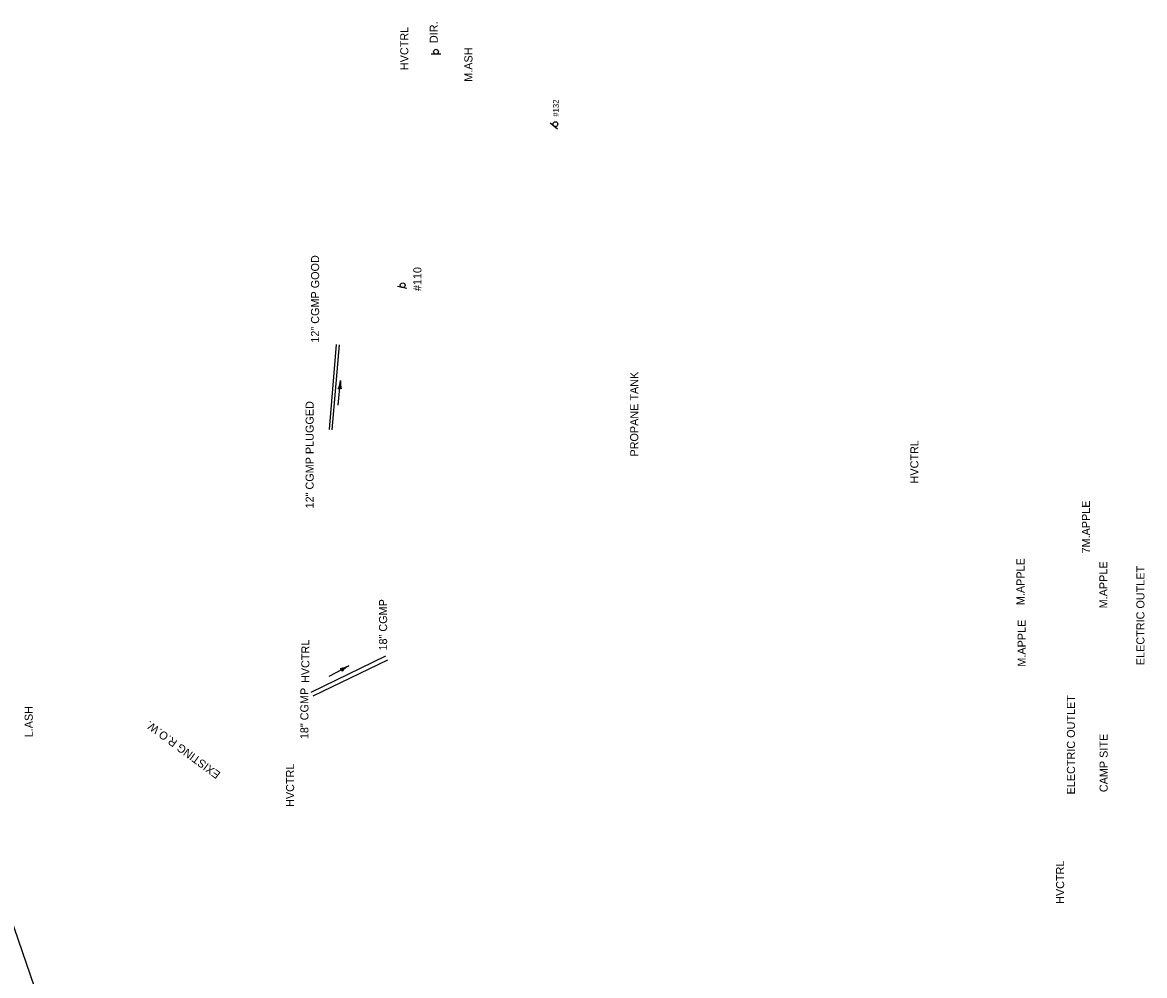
# Model space of a CAD drawing. Extents: x 1558618 to 1559388, y 768985 to 770625.
# Drawn here: x 1558999.7 to 1559388.1, y 769990.6 to 770320.2 of the extents above; entities that cross this region are included whole.
import ezdxf

# ---------------------------------------------------------------- set-up
doc = ezdxf.new("R2010")
doc.units = 0
for name, color, linetype in [('C_A', 7, 'Continuous'), ('D_C', 7, 'Continuous'), ('DCP', 7, 'Continuous'), ('Default', 7, 'Continuous'), ('L_C', 7, 'Continuous'), ('MRS_C', 7, 'Continuous'), ('S_C', 7, 'Continuous'), ('SSGN', 7, 'Continuous'), ('UTO', 7, 'Continuous')]:
    doc.layers.add(name, color=color, linetype=linetype)

# ---------------------------------------------------------------- blocks, each defined once
blk = doc.blocks.new('DIMARO')
at = {"layer": 'Default'}
for p, q in [((-1.03, 0.19), (-0.95, 0)), ((-1.03, -0.19), (-0.95, 0)), ((-0.93, 0.11), (-0.77, 0.04)), ((-0.93, -0.11), (-0.77, -0.04))]:
    blk.add_line(p, q, dxfattribs=at)
for centre, start, end in [((0, 2.86), 248.8091, 269.9962), ((0, -2.86), 90.0038, 111.1909)]:
    blk.add_arc(centre, 2.86, start, end, dxfattribs=at)

msp = doc.modelspace()

# ---------------------------------------------------------------- linework, layer by layer
at = {"layer": 'DCP'}
for p, q in [((1559105.99, 770179.46), (1559108.42, 770208.83)), ((1559106.98, 770179.37), (1559109.42, 770208.75)), ((1559109.05, 770187.88), (1559109.82, 770196.41)), ((1559105.92, 770094.09), (1559112.66, 770097.75))]:
    msp.add_line(p, q, dxfattribs=at)
for points in [[(1559125.4, 770101.07), (1559099.58, 770088.54)], [(1559126.05, 770099.72), (1559100.24, 770087.19)]]:
    msp.add_lwpolyline(points, dxfattribs=at)
at = {"layer": 'SSGN'}
for p, q in [((1559142.89, 770310.12), (1559142.89, 770310.12)), ((1559144.54, 770309.28), (1559141.2, 770309.28)), ((1559184.98, 770283.38), (1559182.35, 770285.43)), ((1559184.2, 770285.05), (1559184.2, 770285.05)), ((1559132.79, 770228.17), (1559129.53, 770228.91)), ((1559131.36, 770229.35), (1559131.36, 770229.35))]:
    msp.add_line(p, q, dxfattribs=at)
for centre in [(1559142.89, 770310.12), (1559184.2, 770285.05), (1559131.36, 770229.35)]:
    msp.add_circle(centre, 0.833, dxfattribs=at)
at = {"layer": 'UTO'}
msp.add_lwpolyline([(1559145.49, 768984.71), (1559081.99, 769208.25), (1559095.47, 769430.28), (1559082.27, 769653.23), (1559040.89, 769878.76), (1558977.7, 770062.71), (1558800.04, 770274.91)], dxfattribs=at)

# ---------------------------------------------------------------- block references
at = {"layer": 'DCP', "xscale": 2.7999999999999994}
for p, yscale, rotation in [((1559109.82, 770196.41), 2.8000000000000003, 84.8503360812681), ((1559112.66, 770097.75), 2.7999999999999994, 28.568078439266465)]:
    msp.add_blockref('DIMARO', p, dxfattribs=dict(at, yscale=yscale, rotation=rotation))

# ---------------------------------------------------------------- texts
at = {"layer": 'C_A'}
for p in [(1559133.3, 770303.76), (1559309.83, 770160.79), (1559099.05, 770091.77), (1559093.77, 770048.91), (1559360.27, 770015.37)]:
    msp.add_text('HVCTRL', height=2.8, rotation=90, dxfattribs=at).set_placement(p)
at = {"layer": 'D_C'}
for s, p in [('12" CGMP GOOD', (1559102.42, 770209.49)), ('12" CGMP PLUGGED', (1559100.54, 770152.15)), ('18" CGMP', (1559125.95, 770103)), ('18" CGMP', (1559098.72, 770072.34))]:
    msp.add_text(s, height=2.8, rotation=90, dxfattribs=at).set_placement(p)
at = {"layer": 'L_C'}
for s, p in [('M.ASH', (1559155.49, 770299.73)), ('PROPANE TANK', (1559212.88, 770170.09)), ('7M.APPLE', (1559369.22, 770136.58)), ('M.APPLE', (1559346.56, 770118.72)), ('M.APPLE', (1559375.24, 770117.59)), ('ELECTRIC OUTLET', (1559388.06, 770097.95)), ('M.APPLE', (1559346.97, 770097.43)), ('ELECTRIC OUTLET', (1559364.03, 770053.24)), ('L.ASH', (1559003.31, 770072.99)), ('CAMP SITE', (1559375.34, 770054.02))]:
    msp.add_text(s, height=2.8, rotation=90, dxfattribs=at).set_placement(p)
at = {"layer": 'MRS_C'}
msp.add_text('EXISTING R.O.W.', height=2.8, rotation=143.6944, dxfattribs=at).set_placement((1559068.52, 770060.68))
at = {"layer": 'S_C'}
for s, height, p in [('DIR.', 2.8, (1559143.48, 770313.1)), ('#132', 2, (1559185.37, 770287.63)), ('#110', 2.8, (1559137.83, 770227.31))]:
    msp.add_text(s, height=height, rotation=90, dxfattribs=at).set_placement(p)

doc.saveas('drawing.dxf')
